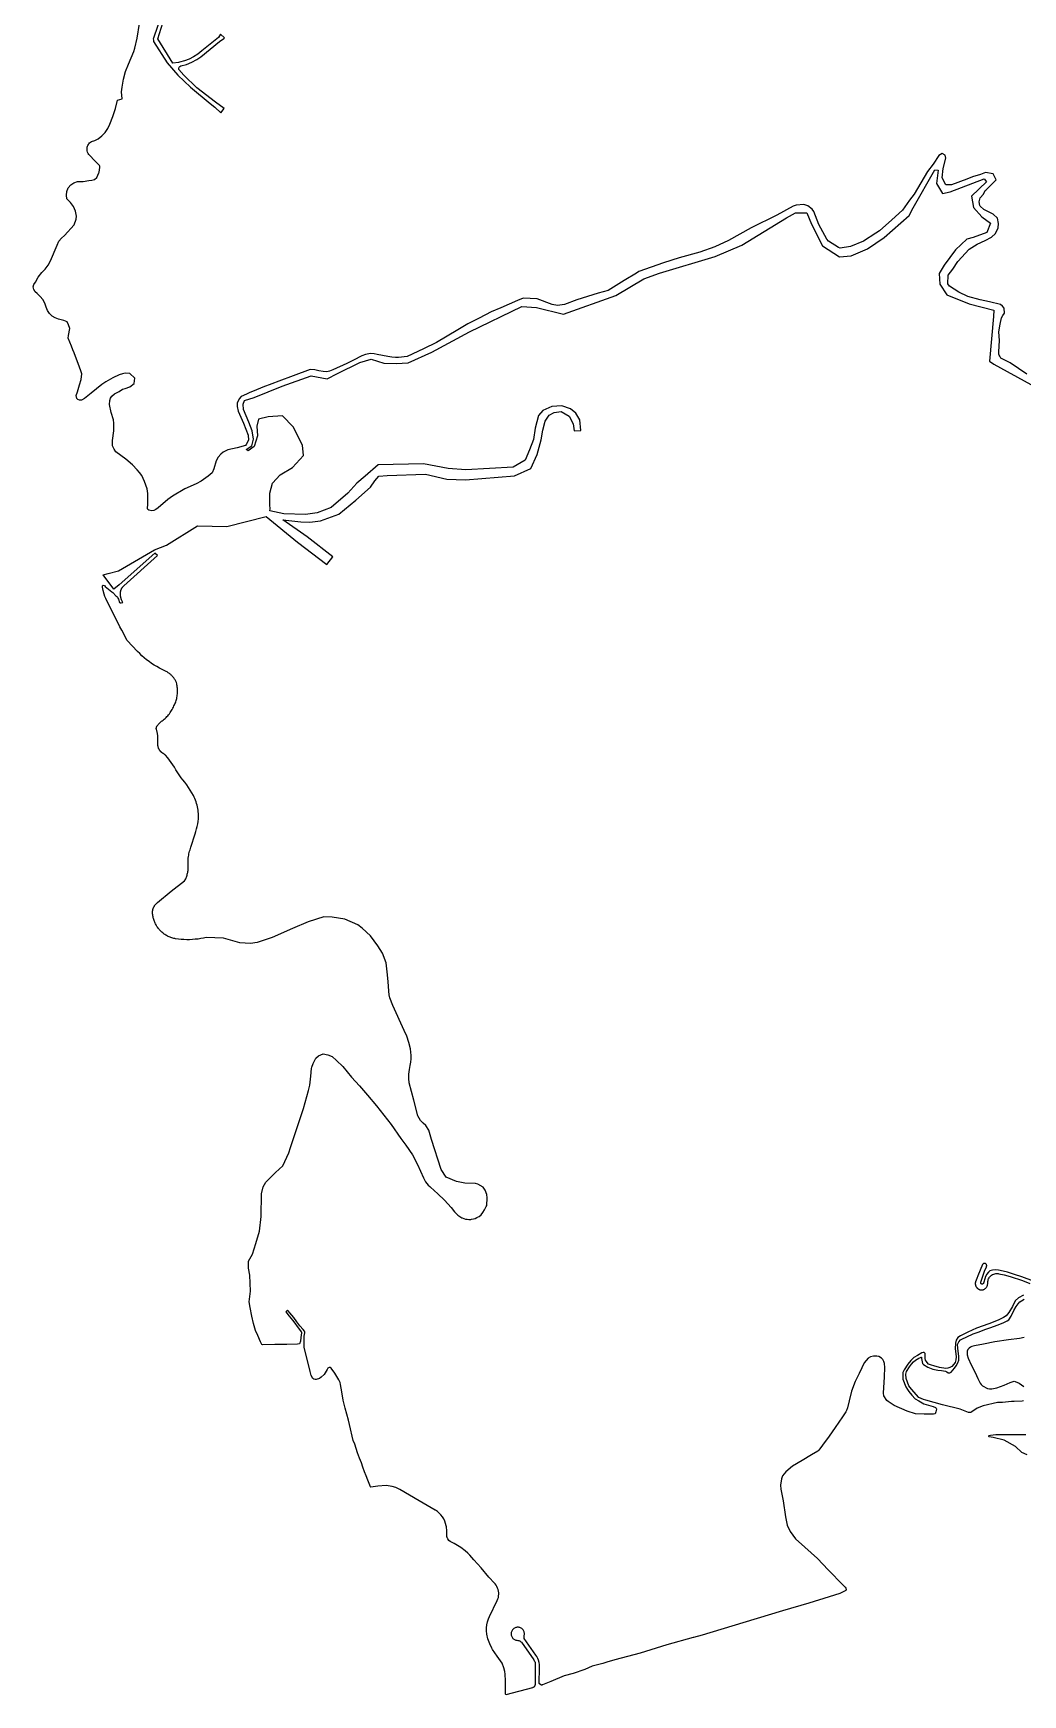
# Model space of a CAD drawing. Header units: millimetres. Extents: x 676447 to 689606, y 7455628 to 7463967.
# Drawn here: x 676447 to 678675, y 7455628 to 7459371 of the extents above; entities that cross this region are included whole.
import ezdxf

# ---------------------------------------------------------------- set-up
doc = ezdxf.new("R2010")
doc.units = ezdxf.units.MM
doc.header["$LTSCALE"] = 0.1
doc.header["$MEASUREMENT"] = 0
doc.layers.add('MUB_QUADRAS', color=7, linetype='Continuous')

msp = doc.modelspace()

# ---------------------------------------------------------------- linework, layer by layer
at = {"layer": 'MUB_QUADRAS', "linetype": 'Continuous'}
for points in [[(678684.7, 7458603.2), (678646.8, 7458628.6), (678627.2, 7458638.2), (678625.7, 7458639.1), (678623.3, 7458643.5), (678622.4, 7458645.7), (678621.6, 7458648.5), (678621.6, 7458650.3), (678621.1, 7458653.2), (678622.6, 7458679), (678621.6, 7458698.8), (678624, 7458715.8), (678627.4, 7458729.8), (678630, 7458735.1), (678634.2, 7458740.4), (678633.5, 7458752.1), (678629.4, 7458756.1), (678625.2, 7458759.8), (678600.3, 7458766), (678579.4, 7458770.5), (678551.7, 7458778.4), (678531.2, 7458787.7), (678510.5, 7458801.1), (678506.6, 7458806.6), (678507.5, 7458826.2), (678518, 7458840), (678528.9, 7458857.3), (678554.3, 7458884.7), (678572.2, 7458895.8), (678590.6, 7458904.3), (678604.5, 7458911.5), (678614, 7458919.8), (678619.5, 7458932.6), (678620.6, 7458942.7), (678618.3, 7458954.3), (678608.6, 7458964), (678587.6, 7458974), (678579.5, 7458981.6), (678578.9, 7458983), (678577.2, 7458991.5), (678579.3, 7459000.8), (678586.5, 7459008.4), (678590.9, 7459017.2), (678592.9, 7459018.8), (678615.3, 7459041.3), (678608.9, 7459054.7), (678591.6, 7459057.7), (678580.3, 7459053.4), (678561.8, 7459047.9), (678549.2, 7459042.8), (678514.9, 7459030.1), (678501.7, 7459030.1), (678493.7, 7459045.2), (678496, 7459066.9), (678501.7, 7459089.5), (678500.2, 7459096.3), (678493.4, 7459100.2), (678486.4, 7459095.6), (678473.6, 7459076.6), (678461, 7459060), (678453.4, 7459047.3), (678430.5, 7459009), (678420.1, 7458995.1), (678404.3, 7458972.4), (678380.6, 7458950.7), (678352.4, 7458925.9), (678344.1, 7458921), (678316.3, 7458902.7), (678287, 7458890.5), (678264.3, 7458887.2), (678260.5, 7458888.3), (678237.8, 7458902.8), (678233.9, 7458907.1), (678215.8, 7458940.5), (678204.7, 7458969.8), (678200.6, 7458975), (678191.2, 7458982.7), (678181.9, 7458985.6), (678164.8, 7458984), (678158.1, 7458981.8), (678121.3, 7458961.7), (678063.3, 7458933.2), (678012.8, 7458904.2), (677982.1, 7458889.8), (677947.9, 7458877.9), (677901.5, 7458864.9), (677865.9, 7458853.9), (677810.9, 7458834.3), (677805.3, 7458830.8), (677777.7, 7458814.2), (677741.8, 7458791.9), (677719.2, 7458785.8), (677671.2, 7458770.7), (677643, 7458760.1), (677627.7, 7458758), (677615.3, 7458760.1), (677581.7, 7458772.8), (677550.1, 7458774.1), (677537.3, 7458769.1), (677499.8, 7458752.8), (677478.3, 7458743.7), (677450.7, 7458729.5), (677425.7, 7458716.4), (677403, 7458703.2), (677355.3, 7458674.8), (677326, 7458660.3), (677289.1, 7458642.9), (677269.6, 7458640.8), (677262.8, 7458640.4), (677254.1, 7458641.2), (677245.2, 7458642.6), (677221.3, 7458647.4), (677214.9, 7458648.8), (677207.4, 7458649.4), (677202.4, 7458648.8), (677194.8, 7458647.4), (677186.8, 7458644.5), (677180.5, 7458641.7), (677174.3, 7458637.9), (677167.8, 7458634.5), (677153, 7458627.1), (677121.8, 7458613.1), (677114.2, 7458609.8), (677108.1, 7458608.5), (677099.9, 7458609.1), (677090.1, 7458611), (677080.6, 7458613.2), (677070.6, 7458613.4), (677032.5, 7458599.5), (677000, 7458587.5), (676984, 7458581.5), (676964, 7458573.5), (676944.5, 7458565.5), (676934.5, 7458561.5), (676927, 7458558), (676915, 7458552.5), (676910.5, 7458547.5), (676906, 7458538), (676906, 7458530.5), (676908, 7458520), (676920, 7458492.5), (676931, 7458466), (676931.5, 7458454.5), (676926.5, 7458445), (676924.5, 7458442.5), (676906, 7458437.5), (676885, 7458432.5), (676874.5, 7458427.5), (676869, 7458423), (676863, 7458416), (676858.5, 7458408), (676853.5, 7458389.5), (676849.5, 7458381), (676841, 7458373), (676825, 7458362), (676814, 7458356), (676788.5, 7458344.5), (676760.5, 7458328.5), (676750, 7458320.5), (676728, 7458302), (676723, 7458298.5), (676718.5, 7458296), (676713.5, 7458295), (676707, 7458296.5), (676704.5, 7458298.5), (676704, 7458300.5), (676704.5, 7458310.5), (676705, 7458334), (676703.5, 7458345), (676697.5, 7458361), (676691, 7458374.5), (676686, 7458381.5), (676680.5, 7458387.5), (676670, 7458399), (676655.5, 7458411.5), (676632.5, 7458428.5), (676629, 7458434), (676625.5, 7458441.5), (676625, 7458445.5), (676625, 7458454), (676628, 7458475.5), (676628, 7458493), (676627.5, 7458500), (676622.5, 7458517), (676618.5, 7458535), (676619, 7458544), (676620.5, 7458549), (676624, 7458553.5), (676629.5, 7458558.5), (676640, 7458564), (676648, 7458569), (676653.5, 7458570.5), (676664.5, 7458574.5), (676674, 7458582), (676675.5, 7458594.5), (676664.5, 7458605), (676653.5, 7458605.5), (676648, 7458604), (676640.5, 7458602), (676626, 7458595), (676610, 7458586), (676601, 7458579.5), (676577, 7458560.5), (676562, 7458548.5), (676555.5, 7458544.5), (676551, 7458544.5), (676547, 7458546), (676545, 7458548.5), (676543.5, 7458555), (676546.5, 7458563), (676551, 7458579), (676555, 7458591), (676556, 7458604), (676554, 7458610.5), (676551, 7458619), (676539, 7458651), (676536, 7458658), (676533, 7458666.5), (676525.5, 7458684), (676526, 7458690.5), (676529, 7458706), (676526.4, 7458714.6), (676522.9, 7458721.2), (676515.5, 7458724), (676503.8, 7458727), (676496.2, 7458730), (676489.3, 7458734), (676483.5, 7458740), (676479, 7458746.5), (676475.9, 7458754), (676473, 7458763), (676468.5, 7458771.5), (676462.7, 7458778.5), (676455.6, 7458785), (676450.8, 7458788.5), (676447.8, 7458794), (676446.8, 7458800), (676448.2, 7458805.5), (676451.6, 7458810.5), (676458.1, 7458822), (676466.4, 7458832), (676473.8, 7458840), (676480.1, 7458849), (676485.5, 7458858.5), (676500.6, 7458893.5), (676504.4, 7458902.5), (676510.1, 7458909.5), (676517.3, 7458915.5), (676538.9, 7458939.5), (676543.8, 7458952.5), (676544.1, 7458959.5), (676541.6, 7458970.5), (676537.1, 7458981), (676530.8, 7458990), (676522.8, 7458998), (676521.4, 7459006.5), (676522.4, 7459015), (676525.7, 7459023), (676531.1, 7459029.5), (676538.2, 7459034.5), (676546.3, 7459037), (676559.4, 7459037.5), (676572.3, 7459039.5), (676578.6, 7459040), (676584.6, 7459042), (676589.8, 7459046.5), (676594.5, 7459057), (676594.9, 7459058.5), (676597.1, 7459068.5), (676597, 7459070.5), (676596.6, 7459072), (676595.9, 7459073.5), (676594.8, 7459075), (676586.9, 7459082.5), (676572, 7459098), (676570.8, 7459100), (676569.9, 7459101.5), (676569.1, 7459103.5), (676568.6, 7459106), (676568.2, 7459108), (676568.1, 7459110), (676568.2, 7459112.5), (676568.6, 7459114.5), (676569.1, 7459116.5), (676569.9, 7459118.5), (676570.9, 7459120.5), (676572.1, 7459122), (676573.4, 7459124), (676577.8, 7459127.5), (676585.3, 7459129.5), (676593.2, 7459133.5), (676601.6, 7459140), (676608.9, 7459148), (676614.9, 7459156.5), (676619.4, 7459166.5), (676626.4, 7459184), (676632.1, 7459202), (676636.3, 7459220.5), (676647.4, 7459223.4), (676645.6, 7459239), (676646.9, 7459249.5), (676650.1, 7459267.5), (676654.9, 7459285), (676661.4, 7459301.5), (676667.4, 7459316), (676673.6, 7459330), (676675.4, 7459337.5), (676680.6, 7459360.5), (676686.2, 7459393.5)], [(676734.2, 7459408), (676718.1, 7459362.5), (676717.3, 7459360), (676717.2, 7459358.5), (676717.3, 7459356), (676717.6, 7459354.5), (676717.9, 7459353), (676748.5, 7459304.5), (676772.4, 7459276.5), (676801, 7459249.5), (676845.2, 7459213), (676856.1, 7459204.5), (676869.6, 7459192), (676876.8, 7459201.5), (676856.9, 7459216), (676815.3, 7459248.5), (676786, 7459276.5), (676774.6, 7459289.5), (676774.5, 7459291.5), (676775, 7459293.5), (676775.6, 7459295), (676777.1, 7459296.5), (676778.9, 7459297.5), (676791.8, 7459301), (676803.6, 7459306), (676814.9, 7459312), (676824.3, 7459318.5), (676866.6, 7459352.5), (676876.2, 7459359.5), (676877.6, 7459361), (676868.8, 7459369), (676863.9, 7459362), (676826.1, 7459331.5), (676817.4, 7459324.5), (676807.9, 7459318), (676797.9, 7459313), (676787.3, 7459309), (676776.4, 7459306), (676774.3, 7459305.5), (676761.3, 7459304), (676727.4, 7459358.5), (676742.4, 7459406.5)], [(678676.9, 7456528), (678665.5, 7456522.2), (678658.5, 7456515.1), (678651.8, 7456502.4), (678643.5, 7456488.7), (678638, 7456481.5), (678632.2, 7456477.7), (678620.1, 7456471.5), (678598.6, 7456463.7), (678570.9, 7456453.5), (678551.7, 7456444.5), (678535.3, 7456436.7), (678528.7, 7456432.3), (678524.9, 7456426.6), (678523.8, 7456419.6), (678523.3, 7456407.5), (678525.4, 7456389.2), (678524.6, 7456382.6), (678522.9, 7456376.6), (678519.9, 7456372.3), (678515.4, 7456367.6), (678511.3, 7456364.9), (678506.5, 7456363.5), (678502.1, 7456362.8), (678488.1, 7456365), (678474.9, 7456368.6), (678469.4, 7456370.1), (678463.2, 7456372.9), (678459.8, 7456376.1), (678458.1, 7456378.6), (678456.3, 7456381.7), (678455.5, 7456385), (678455.2, 7456388.8), (678455.5, 7456393), (678455.7, 7456394.6), (678455.5, 7456396.5), (678454.3, 7456398), (678453, 7456398.6), (678451, 7456398.7), (678448.2, 7456398), (678437.9, 7456392.3), (678430, 7456387.3), (678423, 7456380.8), (678416.2, 7456372.9), (678408.4, 7456360), (678405.5, 7456354), (678404.9, 7456348), (678405.1, 7456338.9), (678412.2, 7456321.6), (678415.5, 7456315.3), (678419, 7456310.7), (678425.7, 7456302.8), (678432.9, 7456294.5), (678441, 7456289.8), (678452.6, 7456283.5), (678458, 7456281.7), (678473.7, 7456276.9), (678478.4, 7456275.1), (678480, 7456273.7), (678480.7, 7456271.3), (678479.8, 7456265.3), (678478.3, 7456260.8), (678477.8, 7456260.5), (678474.5, 7456260), (678453.1, 7456259.7), (678433.4, 7456260.4), (678414.7, 7456266.8), (678385.8, 7456279.6), (678372.1, 7456288.7), (678369.3, 7456290.6), (678362.6, 7456301.1), (678361.4, 7456307.1), (678363.6, 7456344), (678364.6, 7456364.9), (678363.9, 7456373.8), (678362.5, 7456378.3), (678360, 7456382.9), (678357.2, 7456385.9), (678351, 7456389.6), (678346.4, 7456390.5), (678339.2, 7456390.5), (678332.6, 7456388.8), (678327.1, 7456385.7), (678318.3, 7456375.2), (678312.9, 7456364.5), (678307, 7456351.5), (678297.5, 7456333.2), (678289.5, 7456311.6), (678284.2, 7456289.9), (678280.3, 7456274.2), (678278, 7456268.3), (678276.7, 7456265.3), (678269.5, 7456254), (678252.9, 7456229.9), (678238.9, 7456210.6), (678223.9, 7456189.7), (678216, 7456178.6), (678214.1, 7456176.7), (678199.3, 7456168.5), (678178.3, 7456155.2), (678156.9, 7456142.5), (678142, 7456130), (678134.4, 7456120.7), (678131.6, 7456114.2), (678129.8, 7456100.1), (678130.1, 7456091), (678135.6, 7456064.6), (678141.1, 7456028.5), (678144.7, 7456010.1), (678151.2, 7455995.2), (678163.7, 7455979.3), (678184.2, 7455959.9), (678213.2, 7455934.6), (678237.1, 7455909.1), (678271, 7455874.8), (678275.4, 7455870.4), (678277, 7455868.1), (678277.4, 7455866.4), (678277.2, 7455864.8), (678276.7, 7455862.8), (678275.5, 7455862), (678263.1, 7455855.7), (678239.6, 7455848.3), (678193.8, 7455834.1), (678134, 7455816.5), (678077.3, 7455799.6), (678020, 7455782.5), (677953.5, 7455762.3), (677934.1, 7455756.9), (677933.6, 7455756.8), (677932.9, 7455756.6), (677873.3, 7455740.2), (677813.4, 7455721.2), (677756.5, 7455706.3), (677738.8, 7455701.1), (677729.3, 7455698.4), (677705.5, 7455691.9), (677688.8, 7455684.8), (677662.7, 7455675.9), (677642.3, 7455670.3), (677612.6, 7455657.7), (677593.4, 7455649.8), (677593.1, 7455649.7), (677592.7, 7455649.6), (677592.4, 7455649.6), (677592, 7455649.5), (677591.6, 7455649.6), (677591.3, 7455649.6), (677590.9, 7455649.7), (677590.6, 7455649.9), (677590.3, 7455650), (677589.9, 7455650.3), (677587.2, 7455652.3), (677587.2, 7455652.3), (677586.9, 7455652.6), (677586.7, 7455652.8), (677586.4, 7455653.1), (677586.3, 7455653.4), (677586.1, 7455653.8), (677586, 7455654.1), (677585.9, 7455654.5), (677585.9, 7455654.8), (677585.9, 7455655.2), (677586.9, 7455686.6), (677587.1, 7455691.3), (677586.7, 7455696), (677585.9, 7455700.7), (677584.6, 7455705.3), (677582.8, 7455709.7), (677580.6, 7455713.9), (677578.5, 7455717), (677552.7, 7455754.3), (677552.5, 7455754.6), (677552.3, 7455755), (677552.2, 7455755.3), (677552.1, 7455755.7), (677552.1, 7455756), (677552.1, 7455756.4), (677552.1, 7455756.7), (677552.7, 7455761.9), (677552.9, 7455763.3), (677553, 7455764.9), (677552.9, 7455766.5), (677552.7, 7455768), (677552.3, 7455769.5), (677551.7, 7455771), (677551, 7455772.4), (677550.1, 7455773.7), (677549.1, 7455774.9), (677548, 7455776), (677546.8, 7455777), (677545.5, 7455777.9), (677544.1, 7455778.6), (677542.6, 7455779.1), (677541.1, 7455779.5), (677539.5, 7455779.8), (677538, 7455779.9), (677536.4, 7455779.8), (677534.9, 7455779.5), (677533.4, 7455779.1), (677531.9, 7455778.5), (677530.5, 7455777.8), (677529.2, 7455777), (677528, 7455776), (677526.9, 7455774.9), (677525.9, 7455773.6), (677525, 7455772.3), (677524.3, 7455770.9), (677523.8, 7455769.5), (677523.4, 7455767.9), (677523.1, 7455766.4), (677523, 7455764.8), (677523.1, 7455763.3), (677523.4, 7455761.7), (677523.8, 7455760.2), (677524.3, 7455758.7), (677525.1, 7455757.3), (677525.9, 7455756), (677526.9, 7455754.8), (677528.1, 7455753.6), (677528.3, 7455753.5), (677529.4, 7455752.7), (677530.8, 7455751.9), (677532.3, 7455751.3), (677533.8, 7455750.8), (677535.3, 7455750.5), (677535.8, 7455750.4), (677538.2, 7455750.2), (677539.3, 7455750.1), (677540.4, 7455749.9), (677541.5, 7455749.5), (677542.5, 7455749.1), (677543.5, 7455748.5), (677544.4, 7455747.8), (677545.2, 7455747.1), (677546, 7455746.2), (677546.1, 7455746), (677574, 7455706.4), (677575.2, 7455704.4), (677576.1, 7455702.4), (677576.8, 7455700.2), (677577.3, 7455698), (677577.5, 7455695.8), (677577.5, 7455693.8), (677577.3, 7455658.5), (677576.9, 7455650.6), (677576.9, 7455649.7), (677576.7, 7455649), (677576.5, 7455648.2), (677576.1, 7455647.5), (677575.8, 7455646.8), (677575.3, 7455646.2), (677574.8, 7455645.6), (677574.2, 7455645.1), (677573.6, 7455644.6), (677572.9, 7455644.2), (677572.2, 7455643.9), (677571.4, 7455643.6), (677571.4, 7455643.6), (677511.1, 7455627.7), (677510.9, 7455627.7), (677510.5, 7455628.7), (677510.7, 7455633.5), (677510.2, 7455659.1), (677509.9, 7455674.2), (677509.2, 7455680.4), (677506.7, 7455688.6), (677502.7, 7455699.2), (677491.4, 7455714.6), (677481.2, 7455729.7), (677479.6, 7455732.5), (677474.7, 7455742.7), (677470.8, 7455753.4), (677468.1, 7455764.4), (677467.4, 7455771.4), (677467.5, 7455778.4), (677468.2, 7455785.4), (677469.7, 7455792.2), (677471.9, 7455798.9), (677474.2, 7455804), (677491.9, 7455840.3), (677493.3, 7455843.6), (677494.3, 7455847), (677494.9, 7455850.5), (677495.2, 7455854.1), (677495.1, 7455857.7), (677494.6, 7455861.3), (677493.8, 7455864.8), (677492.6, 7455868.2), (677491.1, 7455871.4), (677489.2, 7455874.5), (677487, 7455877.3), (677485.6, 7455878.9), (677473, 7455892.9), (677455.3, 7455913.6), (677439.3, 7455931.4), (677430, 7455942.2), (677425.6, 7455947), (677419.8, 7455951.8), (677409.4, 7455959.4), (677394.8, 7455968.3), (677385.6, 7455972.9), (677382.9, 7455974.9), (677380.4, 7455979.2), (677379.6, 7455980.4), (677379, 7455981.5), (677378.7, 7455982.3), (677378.3, 7455984.2), (677378, 7455986.1), (677377.9, 7455988), (677378, 7455997.1), (677377.2, 7456006.2), (677376.8, 7456008.3), (677375.5, 7456013.6), (677373.6, 7456018.8), (677371.2, 7456023.8), (677368.3, 7456028.5), (677364.9, 7456032.8), (677361.1, 7456036.8), (677356.9, 7456040.4), (677352.4, 7456043.4), (677351.8, 7456043.8), (677316, 7456064.9), (677272.3, 7456090.2), (677263.4, 7456094.3), (677255.2, 7456096.6), (677241.5, 7456098.8), (677222.8, 7456097.3), (677206.8, 7456095.7), (677206.3, 7456095.8), (677204.7, 7456099.9), (677200.2, 7456111.4), (677196.6, 7456120.6), (677193.1, 7456130.1), (677189.3, 7456140.6), (677185.8, 7456150.5), (677181.9, 7456160.4), (677177.3, 7456172.9), (677174, 7456182.6), (677170.8, 7456192.2), (677167.6, 7456200.8), (677165.4, 7456210.4), (677161.3, 7456226.8), (677156.8, 7456246.3), (677149.3, 7456273.2), (677144.9, 7456291.8), (677144.2, 7456296.8), (677140.5, 7456318.8), (677138.9, 7456326.9), (677137.7, 7456331.2), (677134.8, 7456337.5), (677125.7, 7456351.9), (677117.9, 7456363.7), (677115.6, 7456365), (677113.5, 7456364.9), (677110.5, 7456363.9), (677108.8, 7456360.9), (677102.3, 7456349.2), (677095.4, 7456342.9), (677091.4, 7456340.3), (677084.1, 7456338.2), (677081.4, 7456338.1), (677079, 7456338.8), (677076.4, 7456340.6), (677072.7, 7456346.7), (677070.2, 7456355.9), (677065.4, 7456378.1), (677057.9, 7456407.2), (677057.9, 7456407.4), (677057.3, 7456411), (677057.1, 7456414.7), (677057.3, 7456436), (677058.1, 7456443.1), (677058.4, 7456444.6), (677057.9, 7456446.7), (677054.5, 7456450.9), (677047.5, 7456459.2), (677040.7, 7456468), (677034, 7456477.8), (677025, 7456488.5), (677021.1, 7456493), (677019.5, 7456494.5), (677015.8, 7456490.5), (677022.9, 7456480.9), (677030.4, 7456471.9), (677035.9, 7456464.6), (677041.1, 7456457.6), (677048.9, 7456448), (677050.5, 7456445.7), (677050.7, 7456444.8), (677050.6, 7456443), (677049.1, 7456432.8), (677048.3, 7456424.4), (677046.1, 7456418.5), (677041.8, 7456417.5), (677018.2, 7456417.2), (676991.2, 7456416.9), (676963, 7456416.3), (676961.5, 7456417.2), (676958.6, 7456422.5), (676952.7, 7456436.8), (676947.6, 7456448.7), (676943.1, 7456464.3), (676939.2, 7456480.6), (676935.6, 7456500.3), (676933.1, 7456512.7), (676933.7, 7456518.7), (676935.8, 7456537), (676934.3, 7456573), (676931.3, 7456588.6), (676931.2, 7456598.3), (676931.7, 7456604.6), (676940.6, 7456620.7), (676948.4, 7456644.7), (676956.4, 7456672.5), (676960.3, 7456705.4), (676961.1, 7456756.5), (676964.5, 7456772.4), (676970.6, 7456782.7), (676992.4, 7456804.3), (677008.7, 7456819.2), (677022.4, 7456848.5), (677026.5, 7456860.9), (677040.7, 7456903.4), (677055.1, 7456948.5), (677067, 7456988.9), (677069.5, 7457000.9), (677071.8, 7457021.4), (677073.8, 7457038.8), (677074.5, 7457042.1), (677076.9, 7457050), (677082.9, 7457062), (677088.9, 7457067.4), (677099.6, 7457071.4), (677110.5, 7457069.6), (677120.2, 7457065.4), (677130, 7457056.9), (677144.2, 7457042.9), (677163.8, 7457019), (677181.7, 7456999.8), (677199.9, 7456978.7), (677220, 7456954.5), (677253, 7456912.5), (677274.7, 7456881.1), (677286, 7456866.1), (677300.7, 7456844.4), (677312.4, 7456822.6), (677325.8, 7456792.1), (677327.8, 7456787.7), (677330.3, 7456783.5), (677333.2, 7456779.5), (677336.5, 7456775.9), (677340.2, 7456772.6), (677341.4, 7456771.7), (677358.2, 7456756), (677373.2, 7456742.1), (677388.3, 7456725.3), (677395.7, 7456715.5), (677399.2, 7456711.7), (677403.1, 7456708.2), (677407.4, 7456705.1), (677411.9, 7456702.6), (677412.7, 7456702.1), (677416.4, 7456700.7), (677420.2, 7456699.6), (677424.1, 7456698.9), (677428.1, 7456698.6), (677432, 7456698.8), (677433.9, 7456699), (677438, 7456699.8), (677442, 7456701.1), (677445.8, 7456702.7), (677447, 7456703.4), (677451.1, 7456705.1), (677455.3, 7456709.1), (677459.6, 7456714.3), (677463.2, 7456720.2), (677467.1, 7456727.7), (677468.1, 7456730.4), (677469, 7456747.2), (677468, 7456755), (677464.8, 7456764.9), (677460.2, 7456771.3), (677448.4, 7456777.9), (677442.8, 7456779.7), (677418.4, 7456780.1), (677400.1, 7456783.9), (677376.6, 7456793.7), (677365.4, 7456811), (677343.5, 7456878.9), (677337.6, 7456899.6), (677331.1, 7456910.1), (677324.9, 7456915.7), (677318.8, 7456921.7), (677313.1, 7456932.2), (677303.6, 7456967.5), (677293.2, 7457006.6), (677292.4, 7457016.4), (677292.6, 7457026.3), (677293.8, 7457036.1), (677296, 7457045.5), (677297.5, 7457053), (677298.2, 7457060.6), (677298.1, 7457068.1), (677296.2, 7457083), (677292.8, 7457097.6), (677287.8, 7457111.8), (677282.1, 7457124.1), (677256.6, 7457180.6), (677250.1, 7457197.9), (677248.5, 7457205), (677247.6, 7457213.1), (677246.3, 7457235), (677244, 7457256.8), (677241.4, 7457277.1), (677233.3, 7457298.7), (677222.9, 7457314.8), (677206.3, 7457337.5), (677187.5, 7457354.7), (677177.9, 7457362.4), (677148.6, 7457375.3), (677120.1, 7457379.6), (677101.1, 7457380.4), (677065.8, 7457369.4), (677030.3, 7457354.3), (676985, 7457333.8), (676951.1, 7457322.7), (676936.4, 7457320.1), (676912.2, 7457321.6), (676875.3, 7457332.6), (676836.6, 7457333.7), (676830.4, 7457332.4), (676824.2, 7457331.3), (676817.9, 7457330.4), (676811.6, 7457329.8), (676805.3, 7457329.3), (676799, 7457329), (676792.6, 7457329), (676786.3, 7457329.2), (676780, 7457329.5), (676773.7, 7457330.1), (676767.4, 7457330.9), (676765.3, 7457331.4), (676763.2, 7457331.8), (676761.1, 7457332.4), (676759, 7457333), (676757, 7457333.7), (676755, 7457334.5), (676753, 7457335.3), (676751, 7457336.2), (676749.1, 7457337.2), (676747.2, 7457338.2), (676745.3, 7457339.3), (676743.5, 7457340.5), (676741.8, 7457341.7), (676740, 7457343), (676738.3, 7457344.3), (676736.7, 7457345.7), (676735.1, 7457347.1), (676733.6, 7457348.7), (676732.1, 7457350.2), (676730.6, 7457351.8), (676729.3, 7457353.5), (676727.9, 7457355.2), (676726.7, 7457356.9), (676725.5, 7457358.7), (676724.3, 7457360.5), (676723.3, 7457362.4), (676722.3, 7457364.3), (676721.3, 7457366.3), (676720.4, 7457368.2), (676719.6, 7457370.2), (676718.9, 7457372.2), (676718.2, 7457374.3), (676717.6, 7457376.4), (676717.1, 7457378.4), (676716.6, 7457380.6), (676716.2, 7457382.7), (676715.9, 7457384.8), (676715.7, 7457386.9), (676715.5, 7457389.1), (676715.4, 7457391.2), (676715.5, 7457392.2), (676715.6, 7457393.1), (676715.7, 7457394.1), (676715.9, 7457395), (676716.1, 7457396), (676716.3, 7457396.9), (676716.5, 7457397.8), (676716.8, 7457398.7), (676717.1, 7457399.6), (676717.4, 7457400.5), (676717.8, 7457401.4), (676718.2, 7457402.3), (676718.6, 7457403.1), (676719.1, 7457403.9), (676719.6, 7457404.8), (676720.2, 7457405.7), (676720.8, 7457406.6), (676721.4, 7457407.4), (676722, 7457408.3), (676722.7, 7457409.1), (676723.4, 7457409.8), (676724.1, 7457410.6), (676724.9, 7457411.3), (676725.6, 7457412), (676726.4, 7457412.7), (676757.3, 7457438.6), (676787.3, 7457461.9), (676787.4, 7457462), (676787.6, 7457462.1), (676787.7, 7457462.3), (676787.9, 7457462.4), (676788, 7457462.5), (676788.1, 7457462.7), (676788.3, 7457462.8), (676788.4, 7457463), (676788.5, 7457463.1), (676788.6, 7457463.3), (676788.7, 7457463.4), (676788.8, 7457463.6), (676788.9, 7457463.8), (676789, 7457464), (676789.1, 7457464.1), (676790.1, 7457466.1), (676790.9, 7457468.1), (676791.7, 7457470.1), (676792.5, 7457472.2), (676793.2, 7457474.3), (676793.8, 7457476.4), (676794.3, 7457478.5), (676794.7, 7457480.6), (676795.1, 7457482.8), (676795.4, 7457484.9), (676795.7, 7457487.1), (676795.9, 7457489.3), (676796, 7457491.5), (676796, 7457493.6), (676795.9, 7457495.8), (676795.8, 7457498), (676795.6, 7457500.2), (676795.6, 7457503.4), (676795.6, 7457506.6), (676795.7, 7457509.8), (676796, 7457512.9), (676796.4, 7457516.1), (676796.9, 7457519.3), (676797.4, 7457522.4), (676798.1, 7457525.5), (676799, 7457528.6), (676799.9, 7457531.7), (676800.9, 7457534.7), (676802, 7457537.7), (676811.5, 7457567.2), (676813.2, 7457572.8), (676814.7, 7457578.4), (676816, 7457584.1), (676817.2, 7457589.8), (676818.2, 7457595.5), (676819, 7457601.2), (676819.1, 7457605.1), (676819, 7457609), (676818.8, 7457612.9), (676818.5, 7457616.8), (676818, 7457620.6), (676817.4, 7457624.5), (676816.6, 7457628.3), (676815.7, 7457632.1), (676814.7, 7457635.8), (676813.6, 7457639.6), (676812.3, 7457643.2), (676810.9, 7457646.9), (676809.4, 7457650.4), (676807.7, 7457653.9), (676804.2, 7457660.1), (676800.4, 7457666.1), (676796.5, 7457672), (676792.4, 7457677.8), (676788.1, 7457683.5), (676783.7, 7457689), (676780.3, 7457693.4), (676777, 7457697.8), (676773.9, 7457702.4), (676770.9, 7457707), (676768.1, 7457711.8), (676764.8, 7457717.4), (676761.3, 7457722.9), (676757.7, 7457728.3), (676753.8, 7457733.5), (676749.8, 7457738.6), (676744.9, 7457744.6), (676744.1, 7457745.3), (676743.4, 7457745.9), (676742.6, 7457746.5), (676741.8, 7457747.1), (676741, 7457747.6), (676740.2, 7457748.2), (676739.4, 7457748.6), (676738.5, 7457749.1), (676737.8, 7457749.5), (676737.1, 7457750), (676736.5, 7457750.5), (676735.9, 7457751), (676735.2, 7457751.5), (676734.6, 7457752.1), (676734.1, 7457752.7), (676733.5, 7457753.3), (676733, 7457753.9), (676732.5, 7457754.5), (676732, 7457755.1), (676731.5, 7457755.8), (676731, 7457756.5), (676730.6, 7457757.2), (676730.2, 7457757.9), (676729.8, 7457758.6), (676729.5, 7457759.3), (676729.2, 7457760.1), (676728.9, 7457760.8), (676728.6, 7457761.6), (676728.4, 7457762.4), (676728.1, 7457763.2), (676727.9, 7457764), (676727.8, 7457764.8), (676727.6, 7457765.6), (676727.5, 7457766.4), (676727.5, 7457767.2), (676727.4, 7457768), (676727.4, 7457768.8), (676727.2, 7457784.6), (676727.2, 7457786.2), (676727.2, 7457787.8), (676727.1, 7457789.4), (676726.9, 7457791), (676726.7, 7457792.6), (676726.5, 7457794.2), (676726.2, 7457795.7), (676725.8, 7457797.3), (676725.4, 7457798.8), (676725, 7457800.4), (676724.5, 7457801.9), (676724.4, 7457802.2), (676724.3, 7457802.5), (676724.2, 7457802.9), (676724.2, 7457803.2), (676724.1, 7457803.5), (676724.1, 7457803.9), (676724, 7457804.2), (676724, 7457804.5), (676724, 7457804.9), (676724, 7457805.2), (676724.1, 7457805.5), (676724.1, 7457805.9), (676724.1, 7457806.2), (676724.2, 7457806.5), (676724.2, 7457806.8), (676724.3, 7457807.2), (676724.4, 7457807.5), (676724.5, 7457807.8), (676724.6, 7457808.1), (676724.7, 7457808.4), (676724.9, 7457808.7), (676725, 7457809.1), (676725.1, 7457809.3), (676725.3, 7457809.6), (676725.5, 7457809.9), (676726.3, 7457811.2), (676727.2, 7457812.4), (676728.1, 7457813.7), (676729.1, 7457814.8), (676730.1, 7457816), (676731.2, 7457817.1), (676732.3, 7457818.2), (676733.4, 7457819.2), (676734.6, 7457820.2), (676735.7, 7457821.1), (676737, 7457822.1), (676739.3, 7457823.8), (676741.5, 7457825.6), (676743.7, 7457827.6), (676745.8, 7457829.5), (676747.8, 7457831.6), (676749.8, 7457833.7), (676751.6, 7457835.9), (676753.5, 7457838.2), (676755.2, 7457840.5), (676756.8, 7457842.9), (676758.4, 7457845.3), (676759.8, 7457847.8), (676761.2, 7457850.3), (676762.5, 7457852.9), (676763.7, 7457855.5), (676764.9, 7457857.8), (676765.9, 7457860.2), (676766.9, 7457862.6), (676767.7, 7457865), (676768.5, 7457867.5), (676769.2, 7457870), (676769.9, 7457872.5), (676770.4, 7457875), (676770.8, 7457877.5), (676771.2, 7457880.1), (676771.5, 7457882.6), (676771.6, 7457885.2), (676771.7, 7457887.8), (676771.7, 7457890.4), (676771.6, 7457893), (676771.4, 7457895.5), (676771.2, 7457898.1), (676770.8, 7457900.6), (676770.4, 7457903.2), (676769.8, 7457905.7), (676769.2, 7457908.2), (676768.5, 7457909.8), (676767.8, 7457911.3), (676767, 7457912.9), (676766.1, 7457914.4), (676765.2, 7457915.8), (676764.3, 7457917.3), (676763.3, 7457918.7), (676762.3, 7457920), (676761.2, 7457921.4), (676760, 7457922.7), (676758.9, 7457923.9), (676757.6, 7457925.1), (676756.4, 7457926.3), (676755.1, 7457927.4), (676753.7, 7457928.5), (676752.4, 7457929.5), (676751, 7457930.5), (676749.5, 7457931.5), (676748.1, 7457932.4), (676746.5, 7457933.2), (676745, 7457934), (676743.5, 7457934.7), (676737.2, 7457937.7), (676731.1, 7457940.8), (676725, 7457944.2), (676719.1, 7457947.8), (676713.3, 7457951.6), (676707.7, 7457955.6), (676702.2, 7457959.8), (676696.9, 7457964.2), (676691.7, 7457968.8), (676686.6, 7457973.5), (676681.8, 7457978.4), (676658.6, 7458002.7), (676646.2, 7458026.2), (676641.8, 7458034), (676610.1, 7458098), (676607.9, 7458102.5), (676606.3, 7458107.5), (676604.6, 7458115.5), (676602.4, 7458123.5), (676602.6, 7458126), (676604.6, 7458127.5), (676607, 7458127), (676608.6, 7458125), (676624.1, 7458112.5), (676626.3, 7458111), (676633.1, 7458104), (676634.7, 7458102), (676636.2, 7458100.5), (676637.4, 7458098.5), (676638.5, 7458096), (676641.3, 7458089), (676642.4, 7458088), (676644.9, 7458088), (676648.2, 7458089), (676645.3, 7458095), (676643.3, 7458103), (676643.3, 7458111.5), (676643.3, 7458112.2), (676643.4, 7458113), (676643.6, 7458113.7), (676643.7, 7458114.5), (676643.9, 7458115.2), (676644.1, 7458115.9), (676644.3, 7458116.6), (676644.6, 7458117.3), (676644.9, 7458118), (676645.2, 7458118.7), (676645.5, 7458119.4), (676645.8, 7458120.1), (676646.2, 7458120.7), (676646.6, 7458121.4), (676647, 7458122), (676647.5, 7458122.6), (676647.9, 7458123.2), (676648.4, 7458123.8), (676648.9, 7458124.3), (676649.4, 7458124.9), (676650, 7458125.4), (676650.5, 7458125.9), (676651.1, 7458126.4), (676726.5, 7458194.9), (676720.7, 7458199.7), (676640.6, 7458128.4), (676628.1, 7458118.7), (676604.5, 7458151.1), (676615.7, 7458154.3), (676638.8, 7458159.9), (676720.2, 7458207), (676746.9, 7458217.9), (676817, 7458261.6), (676882.7, 7458260.2), (676971.7, 7458282.5), (677042, 7458224.9), (677107.7, 7458174.5), (677121.3, 7458191.9), (677063.5, 7458236.4), (677009.2, 7458274.6), (677049.5, 7458270.8), (677069.5, 7458269.5), (677093.4, 7458273), (677135, 7458287.7), (677173.3, 7458319.2), (677206.1, 7458348.3), (677216.2, 7458362.9), (677225.4, 7458373.2), (677243.8, 7458374.6), (677329.9, 7458377.6), (677378.5, 7458366.2), (677420.6, 7458365.3), (677530.9, 7458373.8), (677567.2, 7458390.6), (677581.3, 7458421.9), (677590.3, 7458455.5), (677594.3, 7458477.3), (677599.8, 7458497.6), (677608.4, 7458510.9), (677619.8, 7458516.6), (677635.8, 7458519), (677653.5, 7458508.2), (677662.7, 7458491.1), (677665.1, 7458475.1), (677680.1, 7458476.5), (677677.4, 7458500.6), (677668.4, 7458515), (677656.5, 7458525), (677636.9, 7458531.8), (677614.7, 7458530.4), (677594.1, 7458521.2), (677584.3, 7458509.8), (677577, 7458481.6), (677573.4, 7458456.3), (677564.7, 7458433), (677554.4, 7458409.6), (677527.8, 7458393.6), (677420.8, 7458387.3), (677381.4, 7458390.3), (677325.4, 7458400.9), (677223.7, 7458399.2), (677194.3, 7458373.5), (677175.6, 7458357.9), (677155.5, 7458334.9), (677117.7, 7458302.9), (677086, 7458290.9), (677060.1, 7458287.1), (677011.3, 7458288.5), (676979.6, 7458295.5), (676980.4, 7458299.6), (676979.3, 7458308.4), (676979.6, 7458334.7), (676985.3, 7458357.2), (677003.2, 7458376.5), (677030.6, 7458392.5), (677055.5, 7458420), (677053.1, 7458443.3), (677032.2, 7458484.5), (677007.8, 7458508.9), (676975.8, 7458506.7), (676953.8, 7458502.1), (676950.3, 7458485.9), (676952.2, 7458464.2), (676944, 7458439.8), (676930.7, 7458430.3), (676926.1, 7458433.3), (676939.2, 7458442), (676942.7, 7458456.9), (676940, 7458475.1), (676932.6, 7458494.9), (676920.2, 7458523.7), (676919.6, 7458535.4), (676922.9, 7458543.8), (676944, 7458550.9), (677007.3, 7458576.4), (677073, 7458599.2), (677109.1, 7458592.4), (677132, 7458604.4), (677182.2, 7458629.3), (677208, 7458637.2), (677236.5, 7458628), (677264.4, 7458626.9), (677291.3, 7458628.9), (677344.6, 7458652.5), (677429.6, 7458698.9), (677547.5, 7458755.4), (677580.4, 7458753), (677640.8, 7458738.1), (677758.5, 7458780.4), (677822.1, 7458818.1), (677857.4, 7458830.6), (677982.4, 7458868.3), (678042.9, 7458894.1), (678143.2, 7458955.5), (678163.3, 7458966.5), (678189.3, 7458966.5), (678199.6, 7458940.9), (678224, 7458892.1), (678262.2, 7458867.3), (678289.1, 7458869.6), (678325.8, 7458885.7), (678363.3, 7458911.1), (678419.3, 7458960.8), (678428.4, 7458978.2), (678477.3, 7459063.3), (678484.8, 7459062.5), (678480.8, 7459032.9), (678494.6, 7459010.5), (678511.7, 7459014.3), (678588.1, 7459043.1), (678593.3, 7459036.4), (678559.7, 7459004.5), (678564.1, 7458978.5), (678583.4, 7458957.9), (678602.3, 7458943.3), (678594.1, 7458922.1), (678563.2, 7458911), (678549.1, 7458907.1), (678523.8, 7458883), (678498.6, 7458849.1), (678487.1, 7458830.2), (678488.7, 7458805.6), (678504.5, 7458781.6), (678554.5, 7458761.5), (678610.2, 7458747.6), (678609.4, 7458733), (678600.4, 7458632.6), (678610.4, 7458625.6), (678693.2, 7458579.5)], [(678699.6, 7456559.9), (678672.9, 7456569.1), (678656.5, 7456574.5), (678640.7, 7456579.5), (678624.4, 7456583.8), (678620.8, 7456584.4), (678614.1, 7456585.1), (678607.1, 7456584.6), (678601.4, 7456582.8), (678598.2, 7456580.2), (678593.6, 7456574.6), (678590.9, 7456567.6), (678590.6, 7456567), (678586.6, 7456554.9), (678586.6, 7456554.8), (678586.6, 7456554.7), (678586.5, 7456554.6), (678586.5, 7456554.5), (678586.4, 7456554.4), (678586.4, 7456554.4), (678586.3, 7456554.3), (678586.2, 7456554.2), (678586.2, 7456554.1), (678586.1, 7456554), (678586, 7456553.9), (678586, 7456553.9), (678585.9, 7456553.8), (678585.8, 7456553.7), (678585.7, 7456553.6), (678585.7, 7456553.6), (678585.6, 7456553.5), (678585.5, 7456553.4), (678585.4, 7456553.4), (678585.3, 7456553.3), (678585.2, 7456553.3), (678585.1, 7456553.2), (678585, 7456553.2), (678584.9, 7456553.1), (678584.8, 7456553.1), (678584.7, 7456553.1), (678584.6, 7456553), (678584.5, 7456553), (678584.4, 7456553), (678584.3, 7456553), (678584.2, 7456552.9), (678584.1, 7456552.9), (678584, 7456552.9), (678583.9, 7456552.9), (678583.8, 7456552.9), (678583.7, 7456552.9), (678583.6, 7456552.9), (678583.4, 7456552.9), (678583.3, 7456552.9), (678583.2, 7456553), (678583.1, 7456553), (678583, 7456553), (678582.9, 7456553), (678582.8, 7456553.1), (678582.7, 7456553.1), (678582.6, 7456553.1), (678582.5, 7456553.2), (678582.4, 7456553.2), (678582.3, 7456553.3), (678582.2, 7456553.3), (678582.1, 7456553.4), (678582.1, 7456553.4), (678582, 7456553.5), (678581.9, 7456553.6), (678581.8, 7456553.6), (678581.7, 7456553.7), (678581.6, 7456553.8), (678581.6, 7456553.9), (678581.5, 7456553.9), (678581.4, 7456554), (678581.4, 7456554.1), (678581.3, 7456554.2), (678581.2, 7456554.3), (678581.2, 7456554.4), (678581.1, 7456554.5), (678581.1, 7456554.6), (678581, 7456554.6), (678581, 7456554.7), (678580.9, 7456554.8), (678580.9, 7456554.9), (678580.9, 7456555), (678580.8, 7456555.1), (678580.8, 7456555.2), (678580.8, 7456555.4), (678580.8, 7456555.5), (678580.7, 7456555.6), (678580.7, 7456555.7), (678580.7, 7456555.8), (678580.7, 7456555.9), (678580.7, 7456556), (678580.7, 7456556.1), (678580.7, 7456556.2), (678580.7, 7456556.3), (678580.7, 7456556.4), (678580.8, 7456556.5), (678580.8, 7456556.6), (678580.8, 7456556.7), (678580.8, 7456556.8), (678580.9, 7456556.9), (678580.9, 7456557), (678580.9, 7456557.1), (678581, 7456557.2), (678581.1, 7456557.4), (678588.9, 7456581.8), (678593.4, 7456592), (678593.4, 7456592.1), (678593.5, 7456592.2), (678593.6, 7456592.4), (678593.6, 7456592.5), (678593.7, 7456592.7), (678593.8, 7456592.9), (678593.8, 7456593), (678593.9, 7456593.2), (678593.9, 7456593.4), (678594, 7456593.5), (678594, 7456593.7), (678594, 7456593.9), (678594.1, 7456594), (678594.1, 7456594.2), (678594.1, 7456594.4), (678594.1, 7456594.6), (678594.1, 7456594.7), (678594.1, 7456594.9), (678594.1, 7456595.1), (678594, 7456595.3), (678594, 7456595.4), (678594, 7456595.6), (678593.9, 7456595.8), (678593.9, 7456595.9), (678593.8, 7456596.1), (678593.8, 7456596.3), (678593.7, 7456596.4), (678593.7, 7456596.6), (678593.6, 7456596.7), (678593.5, 7456596.9), (678593.4, 7456597.1), (678593.3, 7456597.2), (678593.2, 7456597.3), (678593.1, 7456597.5), (678593, 7456597.6), (678592.9, 7456597.8), (678592.8, 7456597.9), (678592.7, 7456598), (678592.6, 7456598.2), (678592.4, 7456598.3), (678592.3, 7456598.4), (678592.2, 7456598.5), (678592, 7456598.6), (678591.9, 7456598.7), (678591.7, 7456598.8), (678591.6, 7456598.9), (678591.4, 7456599), (678591.3, 7456599), (678591.1, 7456599.1), (678591, 7456599.2), (678590.8, 7456599.3), (678590.6, 7456599.3), (678590.5, 7456599.4), (678590.3, 7456599.4), (678590.1, 7456599.4), (678590, 7456599.5), (678589.8, 7456599.5), (678589.6, 7456599.5), (678589.5, 7456599.5), (678589.3, 7456599.6), (678589.1, 7456599.6), (678588.9, 7456599.6), (678588.8, 7456599.6), (678588.6, 7456599.5), (678588.4, 7456599.5), (678588.2, 7456599.5), (678588.1, 7456599.5), (678587.9, 7456599.4), (678587.7, 7456599.4), (678587.6, 7456599.3), (678587.4, 7456599.3), (678587.2, 7456599.2), (678587.1, 7456599.1), (678586.9, 7456599.1), (678586.8, 7456599), (678586.6, 7456598.9), (678586.5, 7456598.8), (678586.3, 7456598.7), (678586.2, 7456598.6), (678586, 7456598.5), (678585.9, 7456598.4), (678585.8, 7456598.3), (678585.6, 7456598.2), (678585.5, 7456598.1), (678585.4, 7456597.9), (678585.3, 7456597.8), (678585.2, 7456597.7), (678585.1, 7456597.5), (678584.9, 7456597.3), (678573.7, 7456571.7), (678571.5, 7456565.9), (678568.9, 7456558.1), (678568.8, 7456557.7), (678568.7, 7456557.2), (678568.6, 7456556.7), (678568.5, 7456556.2), (678568.4, 7456555.7), (678568.4, 7456555.2), (678568.4, 7456554.7), (678568.3, 7456554.2), (678568.3, 7456553.7), (678568.4, 7456553.2), (678568.4, 7456552.7), (678568.5, 7456552.3), (678568.5, 7456551.8), (678568.6, 7456551.3), (678568.7, 7456550.8), (678568.9, 7456550.3), (678569, 7456549.8), (678569.2, 7456549.4), (678569.3, 7456548.9), (678569.5, 7456548.4), (678569.7, 7456548), (678569.9, 7456547.6), (678570.2, 7456547.1), (678570.4, 7456546.7), (678570.7, 7456546.3), (678571, 7456545.9), (678571.3, 7456545.5), (678571.6, 7456545.1), (678571.9, 7456544.7), (678572.2, 7456544.3), (678572.6, 7456544), (678572.9, 7456543.6), (678573.3, 7456543.3), (678573.7, 7456543), (678574.1, 7456542.7), (678574.5, 7456542.4), (678574.9, 7456542.1), (678575.3, 7456541.9), (678575.7, 7456541.6), (678576.2, 7456541.4), (678576.6, 7456541.2), (678577.1, 7456541), (678577.5, 7456540.8), (678578, 7456540.6), (678578.5, 7456540.5), (678578.9, 7456540.3), (678579.4, 7456540.2), (678579.9, 7456540.1), (678580.4, 7456540), (678580.9, 7456540), (678581.4, 7456539.9), (678581.9, 7456539.9), (678582.4, 7456539.9), (678582.9, 7456539.9), (678583.4, 7456539.9), (678583.9, 7456539.9), (678584.4, 7456540), (678584.8, 7456540), (678585.3, 7456540.1), (678585.8, 7456540.2), (678586.3, 7456540.4), (678586.8, 7456540.5), (678587.4, 7456540.7), (678589, 7456541.7), (678590.5, 7456542.8), (678591.8, 7456544.1), (678593, 7456545.5), (678594, 7456547), (678594.8, 7456548.6), (678595.5, 7456550.3), (678596.1, 7456552.1), (678596.4, 7456553.9), (678596.5, 7456555.7), (678596.5, 7456556.7), (678596.6, 7456558.9), (678597, 7456561), (678597.6, 7456563.1), (678598.4, 7456565), (678599.4, 7456566.9), (678600.6, 7456568.7), (678601.9, 7456570.4), (678603.5, 7456571.9), (678605.2, 7456573.2), (678607, 7456574.3), (678608, 7456574.8), (678610.2, 7456575.7), (678612.5, 7456576.3), (678614.9, 7456576.6), (678617.3, 7456576.7), (678619.7, 7456576.6), (678621.7, 7456576.3), (678633.2, 7456573.8), (678646.6, 7456570.4), (678674.6, 7456561), (678691.4, 7456554)], [(678677.2, 7456290), (678673.8, 7456289.2), (678656.2, 7456288.8), (678650.2, 7456288.6), (678629.3, 7456286.4), (678618.5, 7456286), (678585.9, 7456278.3), (678572.2, 7456273.2), (678560.9, 7456264.9), (678558.5, 7456263.6), (678556.4, 7456263.3), (678552.9, 7456263.7), (678534.1, 7456271.2), (678494.6, 7456281.2), (678457.3, 7456291.1), (678451.8, 7456292.6), (678446.1, 7456294.9), (678441.1, 7456297.8), (678424.4, 7456316.3), (678418.9, 7456323.5), (678412.5, 7456339.9), (678412.1, 7456349.9), (678413.2, 7456355.8), (678419.8, 7456366.6), (678424.4, 7456372.6), (678428.8, 7456378), (678433.4, 7456381.3), (678441, 7456385.9), (678445, 7456387.7), (678446.8, 7456388.3), (678447.2, 7456388.3), (678447.3, 7456387.6), (678447.3, 7456385.1), (678449.8, 7456374.2), (678451.6, 7456371.7), (678461.5, 7456366), (678472.5, 7456361.6), (678484.2, 7456359.2), (678492.3, 7456358.5), (678501.4, 7456357.1), (678504.4, 7456355.3), (678507.2, 7456353.3), (678510.7, 7456353.1), (678514.2, 7456354.7), (678521.2, 7456363.4), (678525, 7456368.8), (678529, 7456375.3), (678531.4, 7456381.3), (678531.6, 7456390.9), (678530, 7456402), (678528.7, 7456408.7), (678528.5, 7456417), (678529.5, 7456420), (678531.5, 7456422.7), (678535.2, 7456427.2), (678537.8, 7456429.2), (678549.4, 7456434.3), (678563.6, 7456440.6), (678577.1, 7456445.2), (678589.6, 7456450.4), (678603.5, 7456455), (678617.8, 7456460.1), (678630.9, 7456465.3), (678640.3, 7456470.4), (678643.9, 7456472.5), (678649.3, 7456480.7), (678655.4, 7456493.4), (678660.6, 7456502.1), (678664.6, 7456508.4), (678669, 7456513), (678672.1, 7456515.1), (678678.1, 7456518.9)], [(678678.5, 7456432.3), (678668.1, 7456430.5), (678643.2, 7456427.3), (678612.3, 7456422.5), (678586.8, 7456417.9), (678566.3, 7456413.5), (678560.7, 7456412), (678557.6, 7456410.7), (678554.2, 7456408.7), (678551.7, 7456405.7), (678550, 7456401.7), (678549.7, 7456397.6), (678550.1, 7456393.7), (678552.5, 7456386.2), (678559.2, 7456371.4), (678567.9, 7456353.6), (678574, 7456340.4), (678579.5, 7456329.8), (678581.5, 7456327.1), (678584.4, 7456323.9), (678587.5, 7456322.1), (678592.9, 7456319.3), (678595.9, 7456317.8), (678600.3, 7456316.9), (678605.7, 7456316.9), (678617.1, 7456319.1), (678633.2, 7456325.2), (678646.5, 7456331.4), (678653.6, 7456333.8), (678655.8, 7456334.1), (678658.1, 7456333.8), (678666.9, 7456329.4), (678677.3, 7456322.4)], [(678685.3, 7456168), (678673.1, 7456173.5), (678659, 7456187.3), (678633.4, 7456201.5), (678608.9, 7456207), (678599.9, 7456208.9), (678599, 7456209.8), (678598.9, 7456210.5), (678598.9, 7456211), (678599.6, 7456211.6), (678602.7, 7456212.5), (678614.4, 7456214.3), (678637.3, 7456214.1), (678659.3, 7456214), (678682.5, 7456214.1)]]:
    msp.add_lwpolyline(points, dxfattribs=at)

doc.saveas('drawing.dxf')
